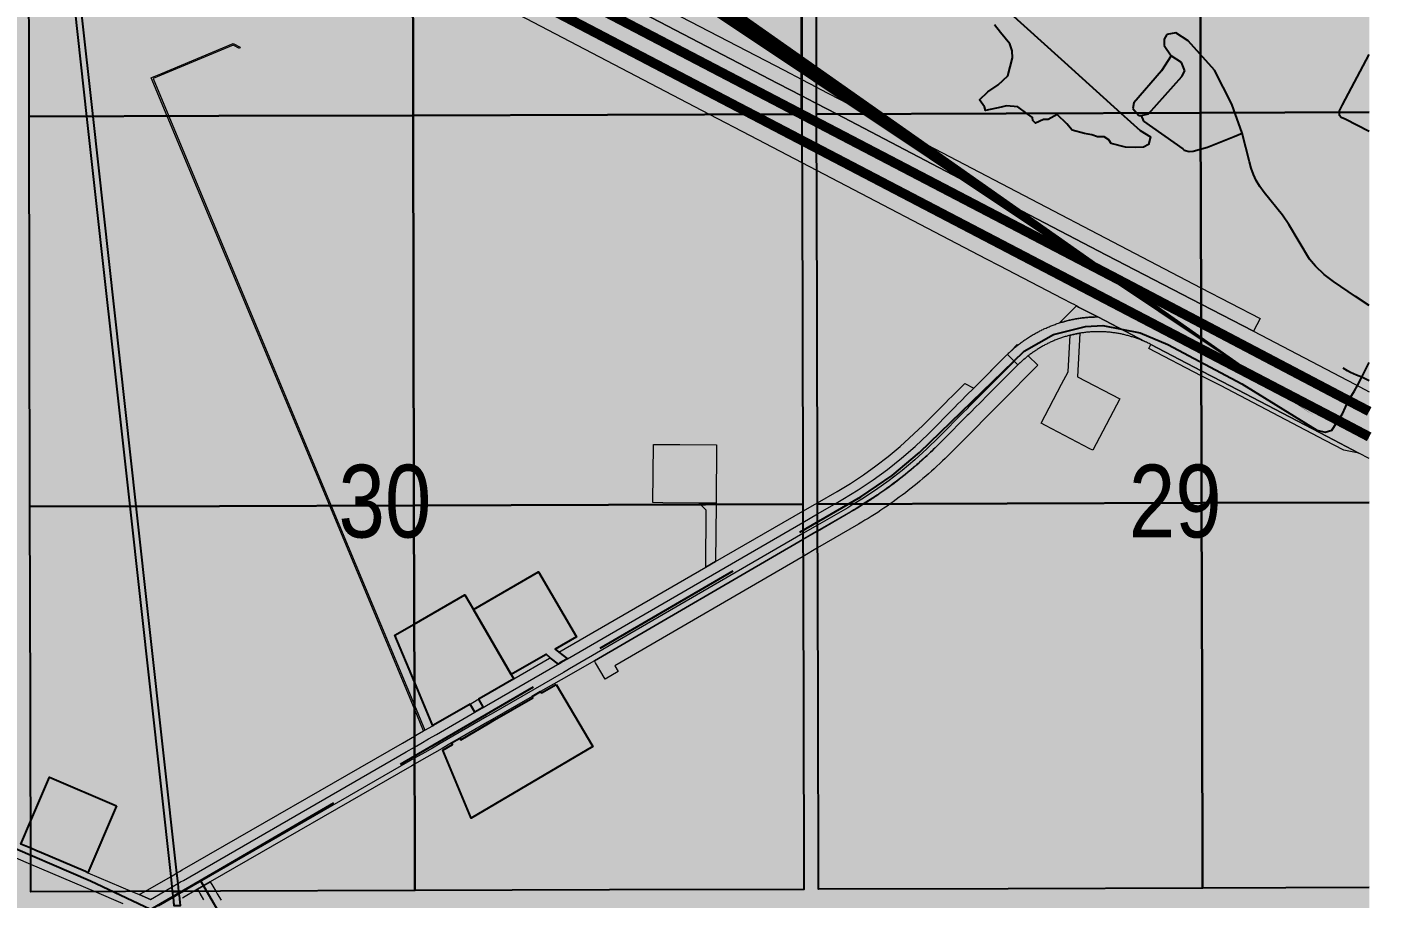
# Model space of a CAD drawing. Extents: x 520549 to 522128, y 6027808 to 6029983.
# Drawn here: x 521630.7 to 521908.4, y 6028830.7 to 6029010.4 of the extents above; entities that cross this region are included whole.
import ezdxf
from ezdxf.enums import TextEntityAlignment as Align

# ---------------------------------------------------------------- set-up
doc = ezdxf.new("R2010")
doc.units = 0
doc.header["$LTSCALE"] = 5
doc.linetypes.add('DASHED2', pattern=[9.525, 6.35, -3.175])
doc.layers.add('AS-ROUTEMAP', color=35, linetype='Continuous', lineweight=0)
doc.layers.add('ROUTE-MAP-TOWN-BDY', color=3, linetype='Continuous', lineweight=0)
for name, color, linetype in [('DML', 35, 'Continuous'), ('Quarters', 8, 'Continuous'), ('RoadSeg', 57, 'DASHED2'), ('ROE', 35, 'Continuous'), ('ROUTE-MAP-HWY', 2, 'Continuous'), ('ROUTE-MAP-LABELS', 210, 'Continuous'), ('ROUTE-MAP-TOWN-H', 50, 'Continuous'), ('S-7', 6, 'Continuous')]:
    doc.layers.add(name, color=color, linetype=linetype)
doc.layers.add('ROUTE-MAP-BACKGROUND-H', color=7, linetype='Continuous', true_color=0xf0ebff)
doc.styles.add('120', font='ARIALN.TTF', dxfattribs={"height": 13})
doc.styles.add('80', font='ARIALN.TTF', dxfattribs={"height": 10})

# ---------------------------------------------------------------- blocks, each defined once
blk = doc.blocks.new('*U576')
at = {"color": 210, "flags": 128}
blk.add_lwpolyline([(307.21, -48.05, 0, 7.5, 0), (0, 0, 0, 0, 0)], format="xyseb", dxfattribs=at)
at = {"color": 210, "style": '80'}
blk.add_attdef('ENTER_TEXT_001', (-35.99, -5), '', height=10, dxfattribs=at)

msp = doc.modelspace()

# ---------------------------------------------------------------- hatches: boundary and pattern name
at = {"layer": 'ROUTE-MAP-BACKGROUND-H'}
h = msp.add_hatch(color=256, dxfattribs=at)
h.dxf.hatch_style = 1
h.paths.add_polyline_path([(520630.49, 6029199.99), (520630.49, 6029147.72), (520648.82, 6029147.71), (520648.95, 6028175.05), (521624.83, 6028176.24), (521907.38, 6028177.2), (521907.38, 6029199.99)])
at = {"layer": 'ROUTE-MAP-TOWN-H'}
h = msp.add_hatch(color=50, dxfattribs=at)
h.dxf.hatch_style = 1
h.paths.add_polyline_path([(521907.38, 6029199.99), (521724.06, 6029199.99), (521724.2, 6029155.4), (521709.9, 6029155.35), (521710.09, 6029072.62), (521790.23, 6029072.87), (521790.28, 6028992.41), (521855.19, 6028958.52), (521903.1, 6028933.32), (521907.38, 6028931.09)])

# ---------------------------------------------------------------- linework, layer by layer
at = {"layer": 'AS-ROUTEMAP', "flags": 128}
for points in [[(521907.38, 6028921.38), (521905.24, 6028922.5), (521898.74, 6028925.9), (521877.14, 6028937.21), (521872.74, 6028939.49), (521862.37, 6028944.88), (521862.19, 6028944.97), (521862, 6028945.07), (521861.82, 6028945.16), (521861.64, 6028945.26), (521861.45, 6028945.35), (521861.27, 6028945.45), (521851.42, 6028950.58), (521847.48, 6028952.62), (521847.02, 6028952.86), (521846.56, 6028953.11), (521846.06, 6028953.37), (521844.19, 6028954.33), (521831.17, 6028961.11), (521828.45, 6028962.52), (521793.48, 6028980.81), (521790.46, 6028982.39), (521779.84, 6028987.94), (521771.39, 6028992.35), (521729.03, 6029014.48)], [(521757.72, 6029016.63), (521786.75, 6029001.47), (521790.42, 6028999.55), (521793.44, 6028997.97), (521793.54, 6028997.92), (521794.03, 6028997.66), (521803.99, 6028992.46), (521854.51, 6028966.04), (521872.7, 6028956.61), (521884.92, 6028950.28), (521883.53, 6028947.62), (521872.71, 6028953.23), (521853.19, 6028963.34), (521834.1, 6028973.32), (521797.55, 6028992.44), (521793.45, 6028994.58), (521791.3, 6028995.71), (521790.8, 6028995.97), (521790.43, 6028996.16), (521785.48, 6028998.75), (521751.28, 6029016.61)], [(521751.28, 6029016.61), (521785.48, 6028998.75), (521790.43, 6028996.16), (521790.8, 6028995.97), (521791.3, 6028995.71), (521793.45, 6028994.58), (521797.55, 6028992.44), (521834.1, 6028973.32), (521853.19, 6028963.34), (521872.71, 6028953.23), (521883.53, 6028947.62), (521904.39, 6028936.7), (521907.38, 6028935.14)], [(521656.12, 6028830.43), (521653.82, 6028831.42), (521654.96, 6028832.07), (521660.37, 6028835.18), (521661.52, 6028835.85), (521662.1, 6028836.18), (521662.68, 6028836.51), (521708.09, 6028862.67), (521710.57, 6028864.1), (521711.14, 6028864.43), (521712.45, 6028865.18), (521712.71, 6028865.33), (521714.31, 6028866.26), (521714.51, 6028866.37), (521722.03, 6028870.72), (521723.49, 6028871.57), (521723.76, 6028871.73), (521724.4, 6028872.09), (521731.03, 6028875.93), (521738.4, 6028880.2), (521738.56, 6028880.29), (521740.24, 6028878.98), (521740.42, 6028879.08), (521740.96, 6028879.4), (521742.1, 6028880.06), (521740.34, 6028881.44), (521770.62, 6028898.95), (521772.63, 6028900.11), (521790.64, 6028910.52), (521793.14, 6028911.96), (521793.65, 6028912.26), (521797.7, 6028914.6), (521800.43, 6028916.24), (521803.1, 6028917.99), (521805.7, 6028919.84), (521808.23, 6028921.78), (521810.69, 6028923.82), (521815.36, 6028928.17), (521820.09, 6028932.92), (521820.68, 6028933.52), (521821.42, 6028934.26), (521822.54, 6028935.39), (521824, 6028936.86), (521825.86, 6028935.89), (521832.67, 6028942.74), (521832.78, 6028942.83), (521834.19, 6028941.42), (521834.57, 6028941.04), (521834.94, 6028940.67), (521834.83, 6028940.59), (521834.83, 6028940.59), (521828.69, 6028934.42), (521827.23, 6028932.94), (521826.1, 6028931.81), (521825.36, 6028931.07), (521824.77, 6028930.47), (521824.53, 6028930.23), (521824.03, 6028929.73), (521820.11, 6028925.78), (521819.5, 6028925.17), (521818.94, 6028924.6), (521818.59, 6028924.26), (521818.4, 6028924.08), (521818.04, 6028923.73), (521817.87, 6028923.56), (521817.49, 6028923.2), (521817.33, 6028923.04), (521816.94, 6028922.67), (521816.78, 6028922.52), (521816.38, 6028922.14), (521816.23, 6028922), (521815.82, 6028921.63), (521815.68, 6028921.51), (521815.25, 6028921.12), (521815.13, 6028921.01), (521814.68, 6028920.61), (521814.57, 6028920.51), (521814.11, 6028920.11), (521814, 6028920.01), (521813.78, 6028919.82), (521813.53, 6028919.61), (521813.43, 6028919.53), (521812.94, 6028919.12), (521812.86, 6028919.05), (521812.36, 6028918.63), (521812.28, 6028918.57), (521811.76, 6028918.15), (521811.7, 6028918.09), (521811.25, 6028917.73), (521811.17, 6028917.67), (521811.12, 6028917.62), (521810.57, 6028917.2), (521810.52, 6028917.17), (521809.96, 6028916.73), (521809.93, 6028916.71), (521809.34, 6028916.26), (521808.74, 6028915.8), (521808.66, 6028915.74), (521808.13, 6028915.36), (521807.51, 6028914.92), (521806.9, 6028914.48), (521806.29, 6028914.06), (521806.26, 6028914.03), (521805.99, 6028913.85), (521805.68, 6028913.64), (521805.62, 6028913.61), (521803.04, 6028911.99), (521801.23, 6028910.82), (521801.11, 6028910.76), (521800.57, 6028910.43), (521800.45, 6028910.36), (521793.66, 6028906.42), (521790.65, 6028904.66), (521747.66, 6028879.67), (521740.78, 6028875.7), (521736.57, 6028873.28), (521734.84, 6028872.28), (521725.64, 6028866.97), (521719.93, 6028863.69), (521718.2, 6028862.69), (521716.27, 6028861.57), (521714.67, 6028860.65), (521713.09, 6028859.74), (521710.58, 6028858.3), (521710.04, 6028857.98), (521668.47, 6028834.02), (521665.86, 6028832.51), (521665.15, 6028832.1), (521665.11, 6028832.1), (521663.28, 6028831.03), (521662.71, 6028830.69)], [(521656.12, 6028830.43), (521658.97, 6028832.08), (521660.61, 6028833.02), (521661.76, 6028833.69), (521662.34, 6028834.02), (521662.91, 6028834.35), (521708.84, 6028860.86), (521710.58, 6028861.86), (521711.89, 6028862.62), (521713.47, 6028863.53), (521715.07, 6028864.45), (521723.01, 6028869.03), (521724.47, 6028869.88), (521724.74, 6028870.03), (521725.38, 6028870.4), (521740.01, 6028878.85), (521740.24, 6028878.98), (521740.42, 6028879.08), (521740.96, 6028879.4), (521742.1, 6028880.06), (521790.64, 6028908.2), (521793.66, 6028909.95), (521797.15, 6028911.97), (521798.87, 6028912.97), (521802.03, 6028914.89), (521805.11, 6028916.95), (521808.09, 6028919.13), (521810.97, 6028921.44), (521813.76, 6028923.87), (521816.44, 6028926.42), (521821.94, 6028931.96), (521822.53, 6028932.55), (521823.27, 6028933.29), (521824.39, 6028934.42), (521825.86, 6028935.89), (521826.53, 6028936.57), (521832.67, 6028942.74), (521832.78, 6028942.83), (521834.19, 6028941.42), (521834.1, 6028941.33), (521827.95, 6028935.15), (521827.72, 6028934.92), (521826.26, 6028933.45), (521825.14, 6028932.32), (521824.4, 6028931.57), (521823.81, 6028930.98), (521818.63, 6028925.77), (521816.2, 6028923.39), (521813.68, 6028921.11), (521811.08, 6028918.92), (521808.39, 6028916.84), (521805.63, 6028914.86), (521802.79, 6028912.99), (521801.21, 6028911.99), (521801.15, 6028911.99), (521799.88, 6028911.23), (521793.66, 6028907.62), (521790.65, 6028905.88), (521742.51, 6028877.97), (521741.97, 6028877.65), (521741.25, 6028877.24), (521726.38, 6028868.66), (521725.47, 6028868.13), (521715.85, 6028862.58), (521714.25, 6028861.65), (521712.68, 6028860.75), (521710.58, 6028859.54), (521709.63, 6028858.99), (521663.16, 6028832.17), (521663.03, 6028832.09), (521662.58, 6028831.84), (521662, 6028831.5), (521660.85, 6028830.84), (521657.77, 6028829.06)], [(521629.44, 6028841.84), (521631.45, 6028840.98), (521632.65, 6028840.46), (521633.19, 6028840.24), (521642.71, 6028836.17), (521643.24, 6028835.94), (521652.32, 6028832.06), (521653.82, 6028831.42), (521656.12, 6028830.43)], [(521650.52, 6028829.51), (521644.61, 6028832.03), (521631.45, 6028837.66), (521628.43, 6028838.95)], [(521667.11, 6028830.37), (521666.37, 6028831.64), (521666.1, 6028832.1), (521665.86, 6028832.51), (521668.47, 6028834.02), (521668.97, 6028833.17), (521669.59, 6028832.11), (521669.9, 6028831.59), (521670.68, 6028830.27)]]:
    msp.add_lwpolyline(points, dxfattribs=at)
for points in [[(521673.19, 6029006.95), (521674.64, 6029006.19), (521674.5, 6029005.92), (521673.17, 6029006.62), (521658.36, 6029000.45), (521656.67, 6028999.74), (521659.9, 6028992), (521693.41, 6028911.64), (521710.56, 6028870.51), (521712.71, 6028865.33), (521712.45, 6028865.18), (521710.56, 6028869.73), (521693.08, 6028911.64), (521659.58, 6028992), (521656.28, 6028999.91), (521656.56, 6029000.02), (521658.25, 6029000.72), (521673.19, 6029006.95)], [(521851.42, 6028950.58), (521861.27, 6028945.45), (521861.08, 6028945.5), (521860.89, 6028945.58), (521860.7, 6028945.66), (521860.51, 6028945.74), (521860.32, 6028945.82), (521860.13, 6028945.9), (521859.94, 6028945.97), (521859.75, 6028946.04), (521859.56, 6028946.11), (521859.37, 6028946.18), (521859.17, 6028946.25), (521858.98, 6028946.31), (521858.79, 6028946.38), (521858.59, 6028946.44), (521858.4, 6028946.5), (521858.2, 6028946.56), (521858, 6028946.62), (521857.81, 6028946.67), (521857.61, 6028946.73), (521857.41, 6028946.78), (521857.21, 6028946.83), (521857.01, 6028946.88), (521856.82, 6028946.93), (521856.62, 6028946.97), (521856.42, 6028947.01), (521856.22, 6028947.06), (521856.02, 6028947.1), (521855.81, 6028947.13), (521855.61, 6028947.17), (521855.41, 6028947.2), (521855.21, 6028947.24), (521855.01, 6028947.27), (521854.8, 6028947.3), (521854.6, 6028947.33), (521854.4, 6028947.35), (521854.2, 6028947.38), (521853.99, 6028947.4), (521853.79, 6028947.42), (521853.59, 6028947.44), (521853.38, 6028947.45), (521853.18, 6028947.47), (521852.97, 6028947.48), (521852.77, 6028947.49), (521852.56, 6028947.5), (521852.36, 6028947.51), (521852.16, 6028947.52), (521851.95, 6028947.52), (521851.75, 6028947.53), (521851.54, 6028947.53), (521851.34, 6028947.53), (521851.13, 6028947.52), (521850.93, 6028947.52), (521850.72, 6028947.51), (521850.52, 6028947.5), (521850.31, 6028947.49), (521850.11, 6028947.48), (521849.91, 6028947.47), (521849.7, 6028947.45), (521849.5, 6028947.44), (521849.29, 6028947.42), (521849.09, 6028947.4), (521848.89, 6028947.38), (521848.68, 6028947.35), (521848.48, 6028947.33), (521848.28, 6028947.3), (521848.08, 6028947.27), (521847.87, 6028947.24), (521847.75, 6028947.22), (521847.67, 6028947.21), (521847.47, 6028947.17), (521847.41, 6028947.16), (521847.27, 6028947.14), (521847.07, 6028947.1), (521847.01, 6028947.09), (521846.87, 6028947.06), (521846.66, 6028947.01), (521846.47, 6028946.97), (521846.27, 6028946.93), (521846.07, 6028946.88), (521845.87, 6028946.83), (521845.73, 6028946.8), (521845.67, 6028946.78), (521845.47, 6028946.73), (521845.28, 6028946.68), (521845.08, 6028946.62), (521844.88, 6028946.56), (521844.69, 6028946.51), (521844.49, 6028946.44), (521844.3, 6028946.38), (521844.1, 6028946.32), (521843.91, 6028946.25), (521843.71, 6028946.19), (521843.52, 6028946.12), (521843.33, 6028946.05), (521843.14, 6028945.97), (521842.95, 6028945.9), (521842.76, 6028945.82), (521842.57, 6028945.75), (521842.38, 6028945.67), (521842.19, 6028945.59), (521842, 6028945.5), (521841.82, 6028945.42), (521841.63, 6028945.34), (521841.45, 6028945.25), (521841.26, 6028945.16), (521841.08, 6028945.07), (521840.9, 6028944.98), (521840.71, 6028944.88), (521840.53, 6028944.79), (521840.35, 6028944.69), (521840.17, 6028944.59), (521839.99, 6028944.49), (521839.82, 6028944.39), (521839.64, 6028944.29), (521839.46, 6028944.19), (521839.29, 6028944.08), (521839.11, 6028943.97), (521838.94, 6028943.86), (521838.77, 6028943.75), (521838.6, 6028943.64), (521838.43, 6028943.53), (521838.26, 6028943.41), (521838.09, 6028943.3), (521837.92, 6028943.18), (521837.76, 6028943.06), (521837.59, 6028942.94), (521837.43, 6028942.82), (521837.26, 6028942.69), (521837.1, 6028942.57), (521836.95, 6028942.45), (521836.8, 6028942.33), (521836.72, 6028942.26), (521836.65, 6028942.21), (521836.51, 6028942.09), (521836.41, 6028942), (521836.36, 6028941.96), (521836.21, 6028941.84), (521836.07, 6028941.72), (521835.92, 6028941.58), (521835.78, 6028941.47), (521835.64, 6028941.34), (521835.49, 6028941.21), (521835.35, 6028941.08), (521835.22, 6028940.95), (521835.18, 6028940.92), (521835.08, 6028940.81), (521835.04, 6028940.77), (521834.94, 6028940.67), (521834.57, 6028941.04), (521834.19, 6028941.42), (521832.78, 6028942.83), (521832.85, 6028942.9), (521832.94, 6028942.99), (521833.1, 6028943.15), (521833.23, 6028943.27), (521833.26, 6028943.3), (521833.35, 6028943.39), (521833.41, 6028943.45), (521833.52, 6028943.55), (521833.58, 6028943.61), (521833.7, 6028943.68), (521833.75, 6028943.73), (521833.87, 6028943.83), (521833.92, 6028943.88), (521834.08, 6028944.02), (521834.21, 6028944.14), (521834.25, 6028944.17), (521834.41, 6028944.31), (521834.58, 6028944.45), (521834.62, 6028944.48), (521834.75, 6028944.59), (521834.93, 6028944.73), (521835.1, 6028944.87), (521835.28, 6028945.01), (521835.46, 6028945.15), (521835.65, 6028945.29), (521835.83, 6028945.43), (521836.01, 6028945.56), (521836.2, 6028945.69), (521836.39, 6028945.82), (521836.57, 6028945.95), (521836.76, 6028946.08), (521836.95, 6028946.21), (521837.14, 6028946.33), (521837.34, 6028946.45), (521837.53, 6028946.58), (521837.72, 6028946.7), (521837.92, 6028946.81), (521838.11, 6028946.93), (521838.31, 6028947.04), (521838.51, 6028947.16), (521838.71, 6028947.27), (521838.91, 6028947.38), (521839.11, 6028947.49), (521839.31, 6028947.59), (521839.51, 6028947.7), (521839.72, 6028947.8), (521839.92, 6028947.9), (521840.13, 6028948), (521840.33, 6028948.09), (521840.54, 6028948.19), (521840.75, 6028948.28), (521840.96, 6028948.38), (521841.17, 6028948.46), (521841.21, 6028948.48), (521841.38, 6028948.55), (521841.59, 6028948.64), (521841.8, 6028948.72), (521842.01, 6028948.81), (521842.23, 6028948.89), (521842.45, 6028948.97), (521842.65, 6028949.04), (521842.87, 6028949.12), (521843.08, 6028949.19), (521843.3, 6028949.27), (521843.52, 6028949.33), (521843.73, 6028949.4), (521843.96, 6028949.47), (521844.17, 6028949.53), (521844.4, 6028949.6), (521844.52, 6028949.63), (521844.62, 6028949.66), (521844.84, 6028949.72), (521845.06, 6028949.77), (521845.29, 6028949.83), (521845.51, 6028949.88), (521845.73, 6028949.93), (521845.96, 6028949.98), (521846.18, 6028950.03), (521846.41, 6028950.08), (521846.63, 6028950.12), (521846.86, 6028950.16), (521847.08, 6028950.2), (521847.31, 6028950.24), (521847.54, 6028950.27), (521847.77, 6028950.31), (521847.99, 6028950.34), (521848.22, 6028950.37), (521848.44, 6028950.39), (521848.68, 6028950.42), (521848.9, 6028950.44), (521849.13, 6028950.47), (521849.17, 6028950.47), (521849.36, 6028950.49), (521849.58, 6028950.5), (521849.63, 6028950.51), (521849.81, 6028950.52), (521850.04, 6028950.53), (521850.09, 6028950.54), (521850.27, 6028950.54), (521850.5, 6028950.55), (521850.55, 6028950.56), (521850.73, 6028950.56), (521850.96, 6028950.57), (521851.01, 6028950.57), (521851.19, 6028950.57), (521851.42, 6028950.58)], [(521843.73, 6028949.4), (521843.52, 6028949.33), (521847.02, 6028952.86), (521847.48, 6028952.62), (521851.42, 6028950.58), (521851.19, 6028950.57), (521851.01, 6028950.57), (521850.96, 6028950.57), (521850.73, 6028950.56), (521850.55, 6028950.56), (521850.5, 6028950.55), (521850.27, 6028950.54), (521850.09, 6028950.54), (521850.04, 6028950.53), (521849.81, 6028950.52), (521849.63, 6028950.51), (521849.58, 6028950.5), (521849.36, 6028950.49), (521849.17, 6028950.47), (521849.13, 6028950.47), (521848.9, 6028950.44), (521848.68, 6028950.42), (521848.44, 6028950.39), (521848.22, 6028950.37), (521847.99, 6028950.34), (521847.77, 6028950.31), (521847.54, 6028950.27), (521847.31, 6028950.24), (521847.08, 6028950.2), (521846.86, 6028950.16), (521846.63, 6028950.12), (521846.41, 6028950.08), (521846.18, 6028950.03), (521845.96, 6028949.98), (521845.73, 6028949.93), (521845.51, 6028949.88), (521845.29, 6028949.83), (521845.06, 6028949.77), (521844.84, 6028949.72), (521844.62, 6028949.66), (521844.52, 6028949.63), (521844.4, 6028949.6), (521844.17, 6028949.53), (521843.96, 6028949.47), (521843.73, 6028949.4)], [(521834.93, 6028944.73), (521834.75, 6028944.59), (521834.62, 6028944.48), (521834.58, 6028944.45), (521834.41, 6028944.31), (521834.25, 6028944.17), (521834.21, 6028944.14), (521834.08, 6028944.02), (521833.92, 6028943.88), (521833.87, 6028943.83), (521833.75, 6028943.73), (521833.7, 6028943.68), (521833.58, 6028943.61), (521834.79, 6028944.87), (521834.93, 6028944.73)], [(521851.09, 6028924.39), (521850.39, 6028923.06), (521849.77, 6028923.39), (521840.64, 6028928.16), (521839.75, 6028928.63), (521843.97, 6028936.69), (521845.32, 6028939.27), (521845.73, 6028946.8), (521845.87, 6028946.83), (521846.07, 6028946.88), (521846.27, 6028946.93), (521846.47, 6028946.97), (521846.66, 6028947.01), (521846.87, 6028947.06), (521847.01, 6028947.09), (521847.07, 6028947.1), (521847.27, 6028947.14), (521847.41, 6028947.16), (521847.47, 6028947.17), (521847.67, 6028947.21), (521847.75, 6028947.22), (521847.27, 6028938.25), (521855.96, 6028933.7), (521851.09, 6028924.39)], [(521898.74, 6028925.9), (521905.24, 6028922.5), (521902.12, 6028923.1), (521898.32, 6028925.09), (521876.72, 6028936.4), (521872.75, 6028938.46), (521861.95, 6028944.07), (521862.37, 6028944.88), (521872.74, 6028939.49), (521877.14, 6028937.21), (521898.74, 6028925.9)], [(521752.55, 6028877.42), (521749.87, 6028875.86), (521747.91, 6028879.24), (521747.66, 6028879.67), (521790.65, 6028904.66), (521793.66, 6028906.41), (521800.45, 6028910.36), (521800.57, 6028910.43), (521801.11, 6028910.74), (521801.23, 6028910.81), (521801.76, 6028911.13), (521801.88, 6028911.2), (521802.42, 6028911.53), (521802.52, 6028911.6), (521803.07, 6028911.93), (521803.17, 6028911.99), (521803.71, 6028912.34), (521803.8, 6028912.4), (521804.35, 6028912.76), (521804.43, 6028912.8), (521804.99, 6028913.18), (521805.05, 6028913.22), (521805.63, 6028913.6), (521805.68, 6028913.63), (521806.26, 6028914.03), (521806.3, 6028914.06), (521806.9, 6028914.47), (521807.52, 6028914.91), (521808.13, 6028915.35), (521808.74, 6028915.8), (521809.35, 6028916.25), (521809.93, 6028916.7), (521809.97, 6028916.72), (521810.53, 6028917.16), (521810.57, 6028917.19), (521811.12, 6028917.62), (521811.17, 6028917.66), (521811.7, 6028918.09), (521811.77, 6028918.14), (521812.28, 6028918.56), (521812.36, 6028918.62), (521812.86, 6028919.04), (521812.95, 6028919.11), (521813.43, 6028919.52), (521813.53, 6028919.6), (521814, 6028920.01), (521814.11, 6028920.1), (521814.57, 6028920.5), (521814.68, 6028920.6), (521815.13, 6028921), (521815.26, 6028921.11), (521815.69, 6028921.5), (521815.82, 6028921.62), (521816.24, 6028922), (521816.38, 6028922.14), (521816.79, 6028922.52), (521816.94, 6028922.66), (521817.33, 6028923.03), (521817.49, 6028923.19), (521817.87, 6028923.55), (521818.04, 6028923.72), (521818.4, 6028924.08), (521818.59, 6028924.26), (521818.94, 6028924.6), (521819.5, 6028925.17), (521820.11, 6028925.78), (521824.03, 6028929.73), (521824.53, 6028930.23), (521825.36, 6028931.07), (521826.1, 6028931.81), (521827.23, 6028932.94), (521828.69, 6028934.41), (521834.83, 6028940.59), (521834.94, 6028940.67), (521835.04, 6028940.77), (521835.08, 6028940.81), (521835.18, 6028940.92), (521835.22, 6028940.95), (521835.35, 6028941.08), (521835.49, 6028941.21), (521835.64, 6028941.34), (521835.78, 6028941.47), (521835.92, 6028941.58), (521836.07, 6028941.72), (521836.21, 6028941.84), (521836.36, 6028941.96), (521836.41, 6028942), (521836.51, 6028942.09), (521836.65, 6028942.21), (521836.72, 6028942.26), (521836.8, 6028942.33), (521836.95, 6028942.45), (521837.1, 6028942.57), (521839.08, 6028940.61), (521831.47, 6028932.96), (521830.01, 6028931.49), (521828.88, 6028930.35), (521828.15, 6028929.61), (521827.55, 6028929.02), (521826.82, 6028928.27), (521821.06, 6028922.49), (521820.51, 6028921.94), (521819.96, 6028921.4), (521819.4, 6028920.86), (521818.84, 6028920.32), (521818.27, 6028919.8), (521817.7, 6028919.27), (521817.12, 6028918.75), (521816.54, 6028918.24), (521815.96, 6028917.73), (521815.37, 6028917.22), (521814.77, 6028916.72), (521814.18, 6028916.23), (521813.58, 6028915.74), (521812.97, 6028915.26), (521812.36, 6028914.78), (521811.75, 6028914.3), (521811.13, 6028913.83), (521810.51, 6028913.37), (521809.88, 6028912.91), (521809.25, 6028912.46), (521808.62, 6028912.01), (521807.98, 6028911.57), (521807.34, 6028911.13), (521806.69, 6028910.7), (521806.05, 6028910.27), (521805.39, 6028909.85), (521804.74, 6028909.44), (521804.08, 6028909.03), (521803.42, 6028908.63), (521802.75, 6028908.23), (521802.08, 6028907.84), (521793.67, 6028902.95), (521790.66, 6028901.19), (521751.84, 6028878.63), (521752.55, 6028877.42)], [(521772.83, 6028924.16), (521772.73, 6028912.17), (521769.23, 6028912.19), (521761.73, 6028912.25), (521759.73, 6028912.27), (521759.83, 6028924.27), (521761.83, 6028924.25), (521763.62, 6028924.24), (521765.25, 6028924.23), (521772.83, 6028924.16)], [(521772.63, 6028900.11), (521770.62, 6028898.95), (521770.72, 6028910.69), (521769.54, 6028911.89), (521769.23, 6028912.19), (521772.73, 6028912.17), (521772.73, 6028911.9), (521772.63, 6028900.11)]]:
    msp.add_lwpolyline(points, close=True, dxfattribs=at)
at = {"layer": 'DML'}
msp.add_lwpolyline([(521825.63, 6029020.22), (521843.9, 6029003.72), (521844.58, 6029003.1), (521856.19, 6028992.62), (521860.17, 6028989.02), (521862.3, 6028987.7), (521861.89, 6028986.15), (521860.88, 6028985.6), (521859.21, 6028985.51), (521857.17, 6028985.58), (521854.19, 6028986.37), (521853.68, 6028987.11), (521852.75, 6028987.75), (521851.38, 6028987.72), (521850.19, 6028988.16), (521848.65, 6028988.4), (521846.14, 6028989.12), (521845.03, 6028990.38), (521843.08, 6028992.34), (521841.21, 6028991.32), (521840.23, 6028991.27), (521838.56, 6028990.56), (521838.06, 6028991.08), (521837.99, 6028991.74), (521836.83, 6028992.56), (521834.91, 6028993.92), (521832.61, 6028994.15), (521831.52, 6028993.84), (521828.29, 6028993.13), (521828.05, 6028993.92), (521827.07, 6028995.33), (521828.78, 6028996.98), (521830.92, 6028998.44), (521832.85, 6029000.31), (521833.84, 6029004.03), (521833.8, 6029005.46), (521833.27, 6029006.88), (521831.38, 6029009.23), (521830.12, 6029010.81)], dxfattribs=at)
for points in [[(521740.34, 6028881.44), (521742.1, 6028880.06), (521740.96, 6028879.4), (521740.42, 6028879.08), (521740.24, 6028878.98), (521738.56, 6028880.29), (521737.68, 6028880.98), (521737.55, 6028880.91), (521730.51, 6028876.82), (521722.72, 6028890.24), (521736.14, 6028898.02), (521743.93, 6028884.61), (521739.55, 6028882.07), (521740.34, 6028881.44)], [(521723.76, 6028871.73), (521724.74, 6028870.03), (521724.47, 6028869.88), (521723.01, 6028869.03), (521722.03, 6028870.72), (521714.51, 6028866.37), (521714.31, 6028866.26), (521710.55, 6028875.29), (521706.53, 6028884.91), (521710.52, 6028887.21), (521720.97, 6028893.24), (521722.72, 6028890.24), (521730.51, 6028876.82), (521731.03, 6028875.93), (521724.4, 6028872.09), (521723.76, 6028871.73)], [(521739.76, 6028874.77), (521747.31, 6028861.99), (521722.26, 6028847.2), (521716.43, 6028861.19), (521718.4, 6028862.35), (521718.2, 6028862.69), (521719.93, 6028863.69), (521720.12, 6028863.37), (521725.79, 6028866.71), (521727.07, 6028867.46), (521734.99, 6028872.02), (521734.84, 6028872.28), (521736.57, 6028873.28), (521736.72, 6028873.02), (521739.76, 6028874.77)], [(521649.14, 6028849.74), (521643.24, 6028835.94), (521642.71, 6028836.17), (521633.19, 6028840.24), (521632.65, 6028840.46), (521631.45, 6028840.98), (521629.44, 6028841.84), (521631.43, 6028846.5), (521635.34, 6028855.64), (521649.14, 6028849.74)]]:
    msp.add_lwpolyline(points, close=True, dxfattribs=at)
at = {"layer": 'Quarters', "color": 17}
for points in [[(521907.38, 6028992.79), (521872.6, 6028992.67), (521832.52, 6028992.55), (521793.45, 6028992.42), (521793.35, 6029032.65), (521793.26, 6029072.88), (521793.15, 6029114.25), (521793.05, 6029155.62), (521832.11, 6029155.74), (521872.17, 6029155.87), (521907.38, 6029155.98)], [(521907.38, 6028832.87), (521873.04, 6028832.76), (521832.94, 6028832.63), (521793.85, 6028832.51), (521793.75, 6028871.73), (521793.65, 6028911.96), (521793.55, 6028952.19), (521793.45, 6028992.42), (521832.52, 6028992.55), (521872.6, 6028992.67), (521907.38, 6028992.79)]]:
    msp.add_lwpolyline(points, dxfattribs=at)
for points in [[(521670.2, 6028992.03), (521631.13, 6028991.91), (521631.04, 6029032.14), (521630.96, 6029072.37), (521630.87, 6029113.73), (521630.78, 6029155.1), (521669.84, 6029155.23), (521709.91, 6029155.35), (521749.97, 6029155.48), (521790.03, 6029155.61), (521790.14, 6029114.24), (521790.24, 6029072.87), (521790.34, 6029032.64), (521790.44, 6028992.41), (521750.36, 6028992.29), (521710.28, 6028992.16)], [(521670.56, 6028832.12), (521631.46, 6028831.99), (521631.38, 6028871.22), (521631.3, 6028911.45), (521631.21, 6028951.68), (521631.13, 6028991.91), (521670.2, 6028992.03), (521710.28, 6028992.16), (521750.36, 6028992.29), (521790.44, 6028992.41), (521790.53, 6028952.18), (521790.63, 6028911.95), (521790.73, 6028871.72), (521790.83, 6028832.5), (521750.75, 6028832.37), (521710.66, 6028832.25)]]:
    msp.add_lwpolyline(points, close=True, dxfattribs=at)
at = {"layer": 'Quarters'}
for points in [[(521670.2, 6028992.03), (521631.13, 6028991.91), (521631.04, 6029032.14), (521630.96, 6029072.37), (521670.02, 6029072.49), (521710.1, 6029072.62), (521710.19, 6029032.39), (521710.28, 6028992.16)], [(521670.2, 6028992.03), (521631.13, 6028991.91), (521631.04, 6029032.14), (521630.96, 6029072.37), (521670.02, 6029072.49), (521710.1, 6029072.62), (521710.19, 6029032.39), (521710.28, 6028992.16)], [(521750.36, 6028992.29), (521710.28, 6028992.16), (521710.19, 6029032.39), (521710.1, 6029072.62), (521750.17, 6029072.75), (521790.24, 6029072.87), (521790.34, 6029032.64), (521790.44, 6028992.41)], [(521750.36, 6028992.29), (521710.28, 6028992.16), (521710.19, 6029032.39), (521710.1, 6029072.62), (521750.17, 6029072.75), (521790.24, 6029072.87), (521790.34, 6029032.64), (521790.44, 6028992.41)], [(521832.52, 6028992.55), (521793.45, 6028992.42), (521793.35, 6029032.65), (521793.26, 6029072.88), (521832.32, 6029073.01), (521872.39, 6029073.14), (521872.5, 6029032.9), (521872.6, 6028992.67)], [(521832.52, 6028992.55), (521793.45, 6028992.42), (521793.35, 6029032.65), (521793.26, 6029072.88), (521832.32, 6029073.01), (521872.39, 6029073.14), (521872.5, 6029032.9), (521872.6, 6028992.67)], [(521670.38, 6028911.57), (521631.3, 6028911.45), (521631.21, 6028951.68), (521631.13, 6028991.91), (521670.2, 6028992.03), (521710.28, 6028992.16), (521710.37, 6028951.93), (521710.46, 6028911.7)], [(521670.38, 6028911.57), (521631.3, 6028911.45), (521631.21, 6028951.68), (521631.13, 6028991.91), (521670.2, 6028992.03), (521710.28, 6028992.16), (521710.37, 6028951.93), (521710.46, 6028911.7)], [(521750.55, 6028911.83), (521710.46, 6028911.7), (521710.37, 6028951.93), (521710.28, 6028992.16), (521750.36, 6028992.29), (521790.44, 6028992.41), (521790.53, 6028952.18), (521790.63, 6028911.95)], [(521750.55, 6028911.83), (521710.46, 6028911.7), (521710.37, 6028951.93), (521710.28, 6028992.16), (521750.36, 6028992.29), (521790.44, 6028992.41), (521790.53, 6028952.18), (521790.63, 6028911.95)], [(521832.73, 6028912.09), (521793.65, 6028911.96), (521793.55, 6028952.19), (521793.45, 6028992.42), (521832.52, 6028992.55), (521872.6, 6028992.67), (521872.71, 6028952.44), (521872.82, 6028912.22)], [(521832.73, 6028912.09), (521793.65, 6028911.96), (521793.55, 6028952.19), (521793.45, 6028992.42), (521832.52, 6028992.55), (521872.6, 6028992.67), (521872.71, 6028952.44), (521872.82, 6028912.22)], [(521670.56, 6028832.12), (521631.46, 6028831.99), (521631.38, 6028871.22), (521631.3, 6028911.45), (521670.38, 6028911.57), (521710.46, 6028911.7), (521710.56, 6028871.47), (521710.66, 6028832.25)], [(521670.56, 6028832.12), (521631.46, 6028831.99), (521631.38, 6028871.22), (521631.3, 6028911.45), (521670.38, 6028911.57), (521710.46, 6028911.7), (521710.56, 6028871.47), (521710.66, 6028832.25)], [(521750.75, 6028832.37), (521710.66, 6028832.25), (521710.56, 6028871.47), (521710.46, 6028911.7), (521750.55, 6028911.83), (521790.63, 6028911.95), (521790.73, 6028871.72), (521790.83, 6028832.5)], [(521750.75, 6028832.37), (521710.66, 6028832.25), (521710.56, 6028871.47), (521710.46, 6028911.7), (521750.55, 6028911.83), (521790.63, 6028911.95), (521790.73, 6028871.72), (521790.83, 6028832.5)], [(521832.94, 6028832.63), (521793.85, 6028832.51), (521793.75, 6028871.73), (521793.65, 6028911.96), (521832.73, 6028912.09), (521872.82, 6028912.22), (521872.93, 6028871.98), (521873.04, 6028832.76)], [(521832.94, 6028832.63), (521793.85, 6028832.51), (521793.75, 6028871.73), (521793.65, 6028911.96), (521832.73, 6028912.09), (521872.82, 6028912.22), (521872.93, 6028871.98), (521873.04, 6028832.76)]]:
    msp.add_lwpolyline(points, close=True, dxfattribs=at)
for points in [[(521907.38, 6028992.79), (521872.6, 6028992.67), (521872.5, 6029032.9), (521872.39, 6029073.14), (521907.38, 6029073.25)], [(521907.38, 6028992.79), (521872.6, 6028992.67), (521872.5, 6029032.9), (521872.39, 6029073.14), (521907.38, 6029073.25)], [(521907.38, 6028912.32), (521872.82, 6028912.22), (521872.71, 6028952.44), (521872.6, 6028992.67), (521907.38, 6028992.79)], [(521907.38, 6028912.32), (521872.82, 6028912.22), (521872.71, 6028952.44), (521872.6, 6028992.67), (521907.38, 6028992.79)], [(521907.38, 6028832.87), (521873.04, 6028832.76), (521872.93, 6028871.98), (521872.82, 6028912.22), (521907.38, 6028912.32)], [(521907.38, 6028832.87), (521873.04, 6028832.76), (521872.93, 6028871.98), (521872.82, 6028912.22), (521907.38, 6028912.32)]]:
    msp.add_lwpolyline(points, dxfattribs=at)
at = {"layer": 'RoadSeg'}
for p, q in [((521907.38, 6028952.96), (521904.58, 6028954.8)), ((521904.94, 6028936.42), (521905.83, 6028938.15)), ((521901.9, 6028930.58), (521903.1, 6028933.32)), ((521656.17, 6028828.36), (521666.48, 6028834.36)), ((521681.58, 6028808.35), (521666.48, 6028834.36))]:
    msp.add_line(p, q, dxfattribs=at)
for points in [[(521881.22, 6028988.46), (521879.09, 6028994.44), (521875.48, 6029001.45), (521870.08, 6029007.55), (521867.48, 6029009.15), (521865.68, 6029008.85), (521865.08, 6029007.85), (521865.08, 6029006.55), (521866.58, 6029004.45)], [(521866.58, 6029004.45), (521864.58, 6029001.35), (521858.88, 6028994.74), (521858.68, 6028993.54), (521859.88, 6028992.14), (521860.38, 6028992.1)], [(521860.38, 6028992.1), (521861.88, 6028992.44), (521868.78, 6029000.14), (521869.38, 6029001.34), (521868.68, 6029003.05), (521866.58, 6029004.45)], [(521901.23, 6028992.1), (521901.25, 6028993.08), (521901.87, 6028994.36), (521907.38, 6029004.73)], [(521860.38, 6028992.1), (521860.83, 6028990.96), (521868.93, 6028985.27), (521869.25, 6028984.97), (521870.24, 6028984.68), (521871.07, 6028984.75), (521874.06, 6028985.58), (521879.53, 6028987.83), (521881.22, 6028988.46)], [(521907.38, 6028988.81), (521902.4, 6028991.34), (521901.6, 6028991.71), (521901.23, 6028992.1)], [(521904.58, 6028954.8), (521900, 6028957.86), (521898.1, 6028959.32), (521896.33, 6028961.05), (521895.09, 6028962.52), (521890.79, 6028969.63), (521889.48, 6028971.59), (521885.7, 6028976.26), (521884.84, 6028977.46), (521884.1, 6028978.7), (521883.52, 6028979.96), (521883.07, 6028981.29), (521882.7, 6028982.6), (521881.22, 6028988.46)], [(521666.48, 6028834.36), (521802.55, 6028913.5), (521809.05, 6028917.9), (521814.65, 6028922.6), (521836.26, 6028943.52), (521842.27, 6028946.92), (521848.87, 6028948.62), (521852.47, 6028948.82), (521860.18, 6028947.32), (521865.88, 6028944.92), (521881.09, 6028936.81), (521896.6, 6028927.21), (521898.3, 6028926.81), (521899.7, 6028927.21), (521901.9, 6028930.58)], [(521905.83, 6028938.15), (521904.78, 6028938.56), (521903.5, 6028939.13), (521902.87, 6028939.44), (521901.99, 6028940)], [(521905.83, 6028938.15), (521907.38, 6028941.19)], [(521903.1, 6028933.32), (521904.34, 6028935.36), (521904.94, 6028936.42)], [(521907.38, 6028937.41), (521906.95, 6028937.63), (521905.83, 6028938.15)], [(521656.17, 6028828.36), (521643.76, 6028834.16), (521614.35, 6028846.87), (521610.95, 6028847.97), (521608.65, 6028848.17), (521605.34, 6028847.47), (521592.74, 6028841.46)]]:
    msp.add_lwpolyline(points, dxfattribs=at)
at = {"layer": 'ROE'}
for points in [[(521627.98, 6029053.32), (521631.01, 6029048.88), (521633.88, 6029044.68), (521634.31, 6029044.04), (521634.75, 6029043.4), (521639.3, 6029036.73), (521640.54, 6029025.5), (521641.56, 6029016.3), (521641.59, 6029016.09), (521641.76, 6029014.5), (521641.8, 6029014.16), (521644.26, 6028991.95), (521653.15, 6028911.52), (521661.52, 6028835.85), (521661.76, 6028833.69), (521661.94, 6028832.09), (521662, 6028831.5), (521662.09, 6028830.69)], [(521660.94, 6028830.03), (521660.85, 6028830.84), (521660.71, 6028832.09), (521660.61, 6028833.02), (521660.37, 6028835.18), (521651.93, 6028911.51), (521643.03, 6028991.94), (521640.6, 6029013.87), (521640.53, 6029014.51), (521640.41, 6029015.67), (521640.32, 6029016.43), (521639.53, 6029023.56), (521638.12, 6029036.29), (521633.21, 6029043.5), (521632.77, 6029044.13), (521632.34, 6029044.77), (521631.01, 6029046.72), (521627.98, 6029051.15)]]:
    msp.add_lwpolyline(points, dxfattribs=at)
msp.add_lwpolyline([(521662.08, 6028829.07), (521661.04, 6028829.07), (521661.03, 6028829.17), (521661.01, 6028829.36), (521660.98, 6028829.7), (521660.94, 6028830.03), (521660.85, 6028830.84), (521660.71, 6028832.09), (521661.94, 6028832.09), (521662, 6028831.5), (521662.09, 6028830.69), (521662.13, 6028830.36), (521662.17, 6028830.03), (521662.19, 6028829.84), (521662.26, 6028829.18), (521662.27, 6028829.07), (521662.08, 6028829.07)], close=True, dxfattribs=at)
at = {"layer": 'ROUTE-MAP-HWY', "const_width": 2}
for points in [[(521384.12, 6029199.99), (521384.5, 6029199.75), (521388.17, 6029197.52), (521391.66, 6029195.55), (521395.01, 6029193.76), (521398.41, 6029191.96), (521406.14, 6029187.91), (521583.48, 6029095.12), (521900.45, 6028929.49), (521907.38, 6028925.84)], [(521393.23, 6029199.99), (521396.16, 6029198.41), (521398.9, 6029196.95), (521409.06, 6029191.63), (521586.26, 6029098.94), (521855.2, 6028958.52), (521903.1, 6028933.32), (521907.38, 6028931.09)]]:
    msp.add_lwpolyline(points, dxfattribs=at)
at = {"layer": 'ROUTE-MAP-TOWN-BDY', "flags": 128}
msp.add_lwpolyline([(521907.38, 6028931.09), (521903.1, 6028933.32), (521855.19, 6028958.52), (521790.28, 6028992.41), (521790.23, 6029072.87), (521710.09, 6029072.62), (521709.9, 6029155.35), (521724.2, 6029155.4), (521724.06, 6029199.99)], dxfattribs=at)

# ---------------------------------------------------------------- block references
at = {"layer": 'ROUTE-MAP-LABELS', "xscale": 1.00051760764632, "yscale": 1.00051760764632, "zscale": 1.00051760764632, "rotation": 334.4538064749677}
msp.add_blockref('*U576', (521639.25, 6029106.22), dxfattribs=at)

# ---------------------------------------------------------------- texts
at = {"layer": 'S-7', "style": '120'}
for s, p in [('30', (521704.46, 6028912.58)), ('29', (521867.4, 6028912.6))]:
    msp.add_text(s, height=15.008, dxfattribs=at).set_placement(p, align=Align.MIDDLE_CENTER)

doc.saveas('drawing.dxf')
